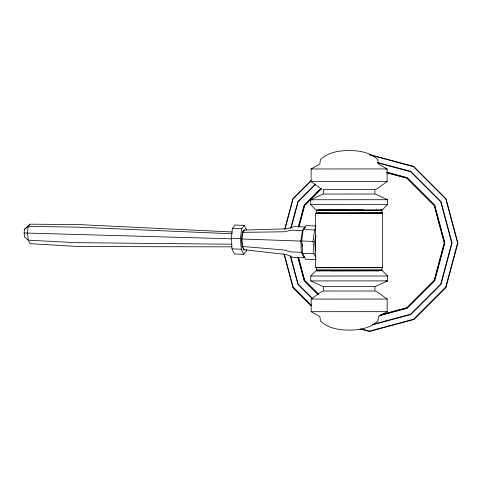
<?xml version="1.0" encoding="UTF-8"?>
<svg xmlns="http://www.w3.org/2000/svg" width="482" height="482" viewBox="0 0 482 482"><rect width="100%" height="100%" fill="white"/><g stroke="black" fill="none" stroke-linecap="round" stroke-linejoin="round"><path stroke-width="0.72" d="M319.319 210.025L315.945 209.971L310.709 204.645L310.709 199.759L323.012 194.053L375.219 194.023L387.522 199.711L387.522 204.597L382.286 209.929L376.37 209.995M378.093 163.446L377.81 159.644C370.266 152.276 359.259 150.553 349.119 150.541C338.967 150.565 327.965 152.3 320.422 159.681L319.819 164.043L311.113 168.977L311.113 181.606L319.795 187.866M231.95 246.85L78.59 246.573L30.023 243.663L28.263 240.199L24.528 236.891L24.1 232.993L24.455 229.366L29.842 224.178L78.271 224.57L232.27 231.999M246.519 249.604L246.332 251.014L243.699 254.363L234.451 253.984L231.999 248.845L231.167 238.228L232.445 228.36L235.083 225.016L244.326 225.395L246.471 229.89M243.699 254.363L241.247 249.224L240.416 238.608L241.693 228.739L244.326 225.395M303.835 257.792L293.086 257.358L286.133 254.502L244.205 249.712L243.79 250.086L242.066 246.465L241.476 238.982L242.38 232.029L244.235 229.667L244.627 230.077L286.682 228.811L294.629 226.582L305.371 227.022L302.467 230.583L300.81 241.072L301.377 252.345L303.835 257.792L304.666 256.773M316.15 259.714L305.534 259.28L302.684 253.309L301.72 240.976L303.196 229.504L306.263 225.612L316.168 226.016M315.909 257.75L314.005 253.773L313.041 241.434L314.517 229.962L315.831 228.299M315.583 235.059L314.686 242.018L315.27 249.495L315.843 250.706M315.957 236.138L315.192 242.066L315.752 249.242L315.27 249.495M284.675 229.227L292.833 198.741L310.878 180.696M285.001 229.251L293.128 198.915L311.107 180.937M290.658 228.468L297.852 201.639L315.367 184.118M291.212 227.811L298.177 201.825L315.614 184.389M298.274 227.004L304.106 205.242L321.096 188.245M298.587 227.07L304.395 205.404L321.313 188.486M299.123 226.426L304.708 205.585L321.542 188.745M457.9 242.97L446.049 287.23L413.67 319.608M29.842 224.178L28.137 226.42L24.455 229.366M244.627 230.077L242.844 232.348L241.976 239.036L242.542 246.23L244.205 249.712M319.132 270.703L382.31 270.679L387.552 276.005L387.558 280.892L375.261 286.591L334.357 286.615L323.048 286.609L310.745 280.916L310.745 276.029L315.975 270.697L330.465 270.667M446.049 287.2L413.67 319.578L369.441 331.459L360.012 328.905M378.412 164.007L387.118 168.929L387.118 181.557L377.834 188.239L375.195 189.613L323.036 189.643M311.167 299.069L320.446 292.387L323.085 291.02L375.237 291.001L377.876 292.375L387.167 299.045L387.179 311.673L378.478 316.602L377.876 320.97C370.339 328.344 359.337 330.08 349.191 330.098C339.045 330.086 328.037 328.356 320.494 320.982L319.885 316.62L311.179 311.697L311.167 299.069L387.167 299.045M242.066 246.465L283.958 249.947L290.634 251.905L301.377 252.345M380.943 314.626L406.814 307.691L434.174 280.331L444.187 242.958L434.174 205.585L406.814 178.226L386.691 172.833M380.274 315.168L406.995 308.004L434.487 280.512L444.549 242.958L434.487 205.404L406.995 177.912L386.775 172.496M379.599 315.68L407.163 308.293L434.776 280.681L444.88 242.958L434.776 205.242L407.163 177.629L386.853 172.182M373.05 324.29L410.586 314.234L440.705 284.115L451.724 242.97L440.705 201.825L410.586 171.706L377.382 162.814M372.339 324.862L410.772 314.559L441.03 284.302L452.104 242.97L441.03 201.639L410.772 171.381L377.418 162.44M387.118 181.557L311.113 181.606M312.185 199.753L310.709 199.759L387.522 199.711L386.058 199.705M387.522 204.597L310.709 204.645M381.34 210.236L316.891 210.273M381.419 210.435L316.819 210.477M381.792 210.622L316.439 210.658M376.376 213.074L382.479 213.05L381.208 213.044M363.561 213.092L315.614 213.243L315.638 267.426L382.642 267.408L382.618 213.201L330.122 213.261M376.556 209.953L346.57 210.025M363.386 213.092L376.719 213.074M376.4 267.57L382.497 267.558L381.226 267.552M381.822 269.992L316.463 270.01M381.443 270.173L316.843 270.191M381.37 270.372L316.915 270.396M375.93 270.751L378.725 270.751M378.888 270.824L330.682 270.848M387.552 276.005L310.745 276.029M387.179 311.673L311.179 311.697M319.108 209.983L330.441 210.032M346.612 209.917L317.975 209.911M330.309 209.989L363.476 209.971M318.933 213.104L330.435 213.11M318.957 267.588L363.585 267.576M363.404 267.576L376.737 267.57M376.587 270.685L316.584 270.842M381.364 267.402L382.642 267.408M315.782 267.576L319.331 267.582M380.822 270.631L382.081 270.637M316.764 270.764L319.855 270.77M386.094 280.892L387.558 280.892L310.745 280.916M385.666 168.923L387.118 168.929L311.113 168.977M381.021 209.923L382.286 209.929M380.798 209.965L382.051 209.971M381.34 213.195L382.618 213.201M315.758 213.092L319.307 213.104M232.203 244.229L76.59 242.663L28.263 240.199L27.486 233.059L28.137 226.42L76.361 227.106L232.432 233.776M24.1 232.993L231.782 238.813M303.196 229.504L314.517 229.962M302.467 230.583L291.724 230.143L284.35 231.782L242.844 232.348L242.38 232.029M232.445 228.36L241.693 228.739M301.72 240.976L313.041 241.434M231.167 238.228L240.416 238.608M300.81 241.072L241.476 238.982M231.999 248.845L241.247 249.224M302.684 253.309L314.005 253.773M369.441 154.511L413.67 166.392L446.049 198.771L457.9 243M369.441 154.855L413.502 166.658L445.754 198.915L457.563 242.97L445.754 287.031L413.502 319.289L369.441 331.092L361.494 328.965M318.385 294.014L304.708 280.331L298.545 257.334M318.138 294.261L304.395 280.512L298.201 257.4M317.915 294.49L304.106 280.681L297.888 257.466M312.444 298.382L298.177 284.115L290.634 255.966M312.185 298.635L297.852 284.302L290.272 256.026M311.631 305.54L293.128 287.031L284.416 254.526M292.833 287.2L311.408 305.781M311.408 305.811L292.833 287.23L283.898 253.851M302.244 243.759L302.479 246.754M381.949 269.775L381.949 267.709L316.331 267.727L316.337 269.8M374.93 287.127L374.936 290.411M323.38 287.139L323.386 290.429M381.925 210.833L381.925 212.899L346.576 212.954L316.312 212.942L316.312 210.869M374.894 190.203L374.894 193.487M323.344 190.233L323.344 193.523"/></g></svg>
